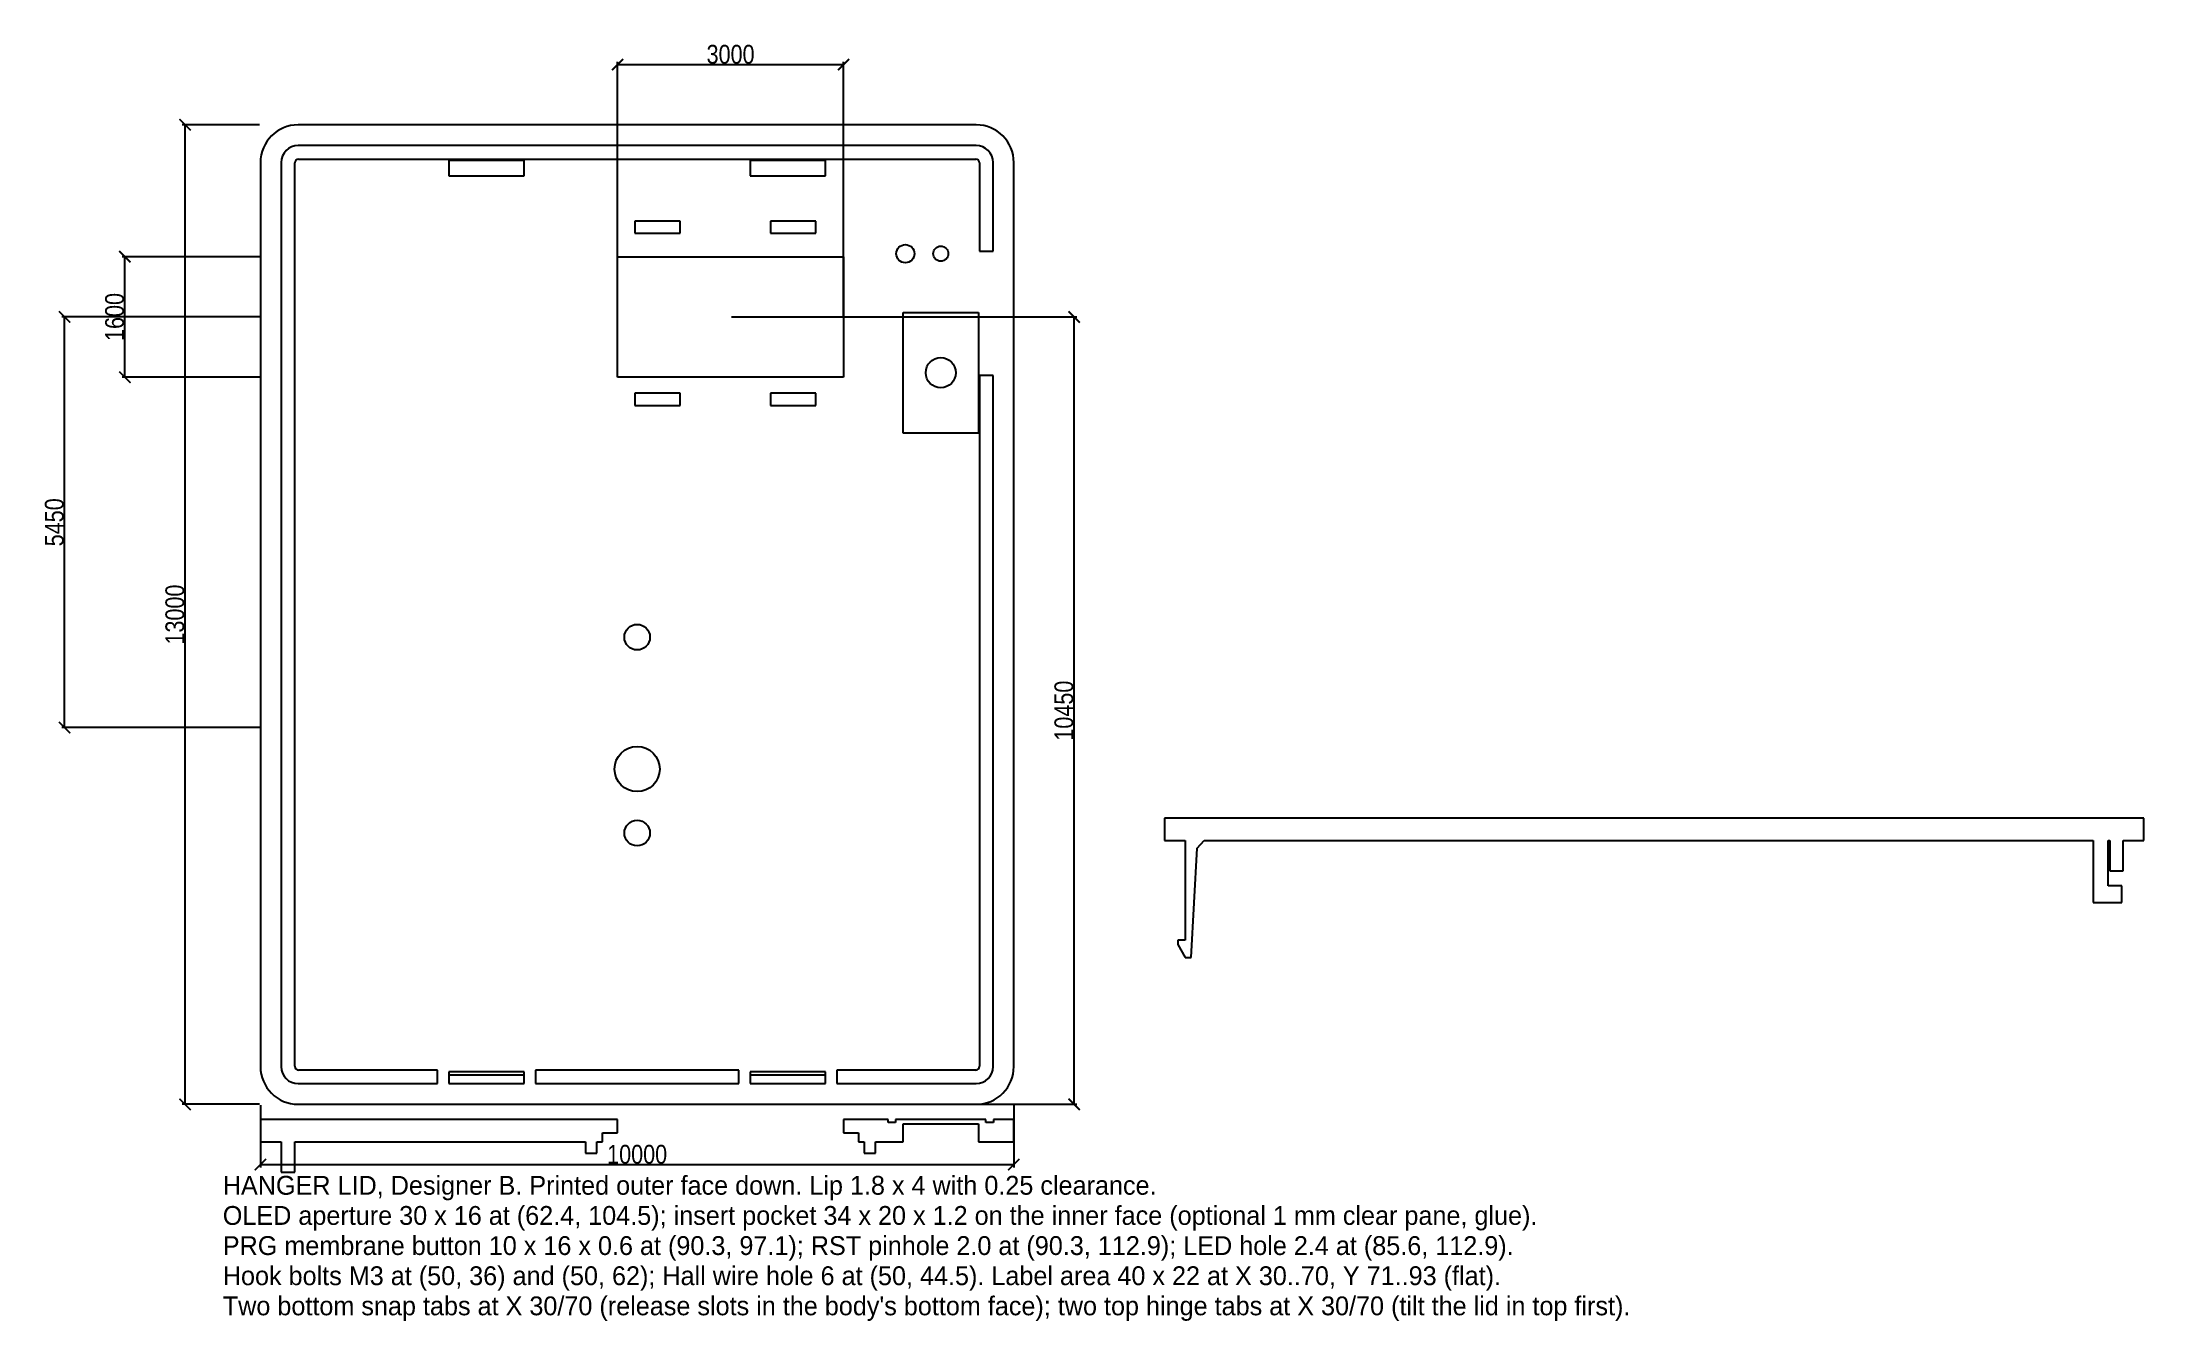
# Model space of a CAD drawing. Header units: millimetres. Extents: x -29 to 250, y -29 to 141.
import ezdxf

# ---------------------------------------------------------------- set-up
doc = ezdxf.new("R2010")
doc.units = ezdxf.units.MM
for name, color, linetype in [('DIM', 3, 'CONTINUOUS'), ('NOTES', 4, 'CONTINUOUS'), ('SEC_PLATE', 1, 'CONTINUOUS'), ('SEC_X30_TABS_YZ', 1, 'CONTINUOUS'), ('SEC_Y104_OLED_XZ', 6, 'CONTINUOUS'), ('SEC_Z25_TABS', 5, 'CONTINUOUS'), ('SEC_Z33_LIP_TABS', 2, 'CONTINUOUS')]:
    doc.layers.add(name, color=color, linetype=linetype)
doc.styles.add('OpenSansCondensed-Light', font='OpenSansCondensed-Light.ttf')
doc.dimstyles.new('EZDXF', dxfattribs={"dimtxt": 0.25, "dimasz": 0.175, "dimexe": 0.375, "dimexo": 0.125, "dimgap": 0.1, "dimtad": 1, "dimlfac": 100, "dimzin": 12, "dimdsep": 46, "dimtxsty": 'OpenSansCondensed-Light', "dimblk": 'ARCHTICK', "dimcen": 2.5, "dimazin": 3, "dimtfac": 0.5, "dimtmove": 2, "dimatfit": 3})

# ---------------------------------------------------------------- blocks, each defined once
blk = doc.blocks.new('_ARCHTICK')
at = {"color": 0, "linetype": 'BYBLOCK', "const_width": 0.15}
blk.add_lwpolyline([(-0.5, -0.5), (0.5, 0.5)], dxfattribs=at)

msp = doc.modelspace()

# ---------------------------------------------------------------- linework, layer by layer
at = {"layer": 'SEC_PLATE'}
for p, q in [((95, 130, 37), (5, 130, 37)), ((0, 125, 37), (0, 5, 37)), ((100, 5, 37), (100, 125, 37)), ((47.4, 96.5, 37), (47.4, 112.5, 37)), ((47.4, 112.5, 37), (77.4, 112.5, 37)), ((77.4, 112.5, 37), (77.4, 96.5, 37)), ((85.3, 89.1, 37), (85.3, 105.1, 37)), ((85.3, 105.1, 37), (95.3, 105.1, 37)), ((95.3, 105.1, 37), (95.3, 89.1, 37)), ((77.4, 96.5, 37), (47.4, 96.5, 37)), ((95.3, 89.1, 37), (85.3, 89.1, 37)), ((5, 0, 37), (95, 0, 37))]:
    msp.add_line(p, q, dxfattribs=at)
for centre, radius in [((85.6, 112.9, 37), 1.2), ((90.3, 112.9, 37), 1), ((90.3, 97.1, 37), 2), ((50, 62, 37), 1.7), ((50, 44.5, 37), 3), ((50, 36, 37), 1.7)]:
    msp.add_circle(centre, radius, dxfattribs=at)
for centre, start, end in [((5, 125, 37), 90, 180), ((95, 125, 37), 0, 90), ((5, 5, 37), -180, -90), ((95, 5, 37), 270, 360)]:
    msp.add_arc(centre, 5, start, end, dxfattribs=at)
at = {"layer": 'SEC_X30_TABS_YZ'}
for p, q in [((120, 38, 30), (120, 35, 30)), ((250, 38, 30), (120, 38, 30)), ((250, 35, 30), (250, 38, 30)), ((120, 35, 30), (122.75, 35, 30)), ((122.75, 35, 30), (122.75, 21.8, 30)), ((123.55, 19.5, 30), (124.35, 34, 30)), ((124.35, 34, 30), (125.25909, 35, 30)), ((125.25909, 35, 30), (243.25, 35, 30)), ((243.25, 35, 30), (243.25, 26.8, 30)), ((245.25, 29, 30), (245.25, 35, 30)), ((245.25, 35, 30), (245.45, 35, 30)), ((245.45, 35, 30), (245.45, 31, 30)), ((247.25, 31, 30), (247.25, 35, 30)), ((247.25, 35, 30), (250, 35, 30)), ((245.45, 31, 30), (247.25, 31, 30)), ((247.05, 29, 30), (245.25, 29, 30)), ((247.05, 26.8, 30), (247.05, 29, 30)), ((243.25, 26.8, 30), (247.05, 26.8, 30)), ((122.75, 21.8, 30), (121.75, 21.8, 30)), ((121.75, 21.8, 30), (121.75, 21.23, 30)), ((121.75, 21.23, 30), (122.75, 19.5, 30)), ((122.75, 19.5, 30), (123.55, 19.5, 30))]:
    msp.add_line(p, q, dxfattribs=at)
at = {"layer": 'SEC_Y104_OLED_XZ'}
for p, q in [((47.4, -2, -104.5), (0, -2, -104.5)), ((0, -2, -104.5), (0, -5, -104.5)), ((47.4, -3.8, -104.5), (47.4, -2, -104.5)), ((83.3, -2, -104.5), (77.4, -2, -104.5)), ((77.4, -2, -104.5), (77.4, -3.8, -104.5)), ((83.3, -2.4, -104.5), (83.3, -2, -104.5)), ((84.3, -2.4, -104.5), (83.3, -2.4, -104.5)), ((96.3, -2, -104.5), (84.3, -2, -104.5)), ((84.3, -2, -104.5), (84.3, -2.4, -104.5)), ((85.3, -5, -104.5), (85.3, -2.6, -104.5)), ((85.3, -2.6, -104.5), (95.3, -2.6, -104.5)), ((95.3, -2.6, -104.5), (95.3, -5, -104.5)), ((96.3, -2.4, -104.5), (96.3, -2, -104.5)), ((97.3, -2.4, -104.5), (96.3, -2.4, -104.5)), ((100, -2, -104.5), (97.3, -2, -104.5)), ((97.3, -2, -104.5), (97.3, -2.4, -104.5)), ((100, -5, -104.5), (100, -2, -104.5)), ((0, -5, -104.5), (2.75, -5, -104.5)), ((2.75, -5, -104.5), (2.75, -9, -104.5)), ((4.55, -9, -104.5), (4.55, -5, -104.5)), ((4.55, -5, -104.5), (43.15, -5, -104.5)), ((43.15, -5, -104.5), (43.15, -6.5, -104.5)), ((44.65, -6.5, -104.5), (44.65, -5, -104.5)), ((44.65, -5, -104.5), (45.4, -5, -104.5)), ((45.4, -5, -104.5), (45.4, -3.8, -104.5)), ((45.4, -3.8, -104.5), (47.4, -3.8, -104.5)), ((77.4, -3.8, -104.5), (79.4, -3.8, -104.5)), ((79.4, -3.8, -104.5), (79.4, -5, -104.5)), ((79.4, -5, -104.5), (80.15, -5, -104.5)), ((80.15, -5, -104.5), (80.15, -6.5, -104.5)), ((81.65, -6.5, -104.5), (81.65, -5, -104.5)), ((81.65, -5, -104.5), (85.3, -5, -104.5)), ((95.3, -5, -104.5), (100, -5, -104.5)), ((43.15, -6.5, -104.5), (44.65, -6.5, -104.5)), ((80.15, -6.5, -104.5), (81.65, -6.5, -104.5)), ((2.75, -9, -104.5), (4.55, -9, -104.5))]:
    msp.add_line(p, q, dxfattribs=at)
at = {"layer": 'SEC_Z25_TABS'}
for p, q in [((35, 3.85345, 25), (25, 3.85345, 25)), ((25, 3.85345, 25), (25, 2.75, 25)), ((35, 2.75, 25), (35, 3.85345, 25)), ((75, 3.85345, 25), (65, 3.85345, 25)), ((65, 3.85345, 25), (65, 2.75, 25)), ((75, 2.75, 25), (75, 3.85345, 25)), ((25, 2.75, 25), (35, 2.75, 25)), ((65, 2.75, 25), (75, 2.75, 25))]:
    msp.add_line(p, q, dxfattribs=at)
at = {"layer": 'SEC_Z33_LIP_TABS'}
for p, q in [((95, 127.25, 33), (5, 127.25, 33)), ((2.75, 125, 33), (2.75, 5, 33)), ((4.55, 5.05, 33), (4.55, 124.95, 33)), ((5.05, 125.45, 33), (94.95, 125.45, 33)), ((25, 125.25, 33), (25, 123.25, 33)), ((35, 125.25, 33), (25, 125.25, 33)), ((25, 123.25, 33), (35, 123.25, 33)), ((35, 123.25, 33), (35, 125.25, 33)), ((65, 125.25, 33), (65, 123.25, 33)), ((75, 125.25, 33), (65, 125.25, 33)), ((65, 123.25, 33), (75, 123.25, 33)), ((75, 123.25, 33), (75, 125.25, 33)), ((95.45, 124.95, 33), (95.45, 113.25, 33)), ((97.25, 113.25, 33), (97.25, 125, 33)), ((49.7, 117.23, 33), (49.7, 115.63, 33)), ((55.7, 117.23, 33), (49.7, 117.23, 33)), ((55.7, 115.63, 33), (55.7, 117.23, 33)), ((67.7, 117.23, 33), (67.7, 115.63, 33)), ((73.7, 117.23, 33), (67.7, 117.23, 33)), ((73.7, 115.63, 33), (73.7, 117.23, 33)), ((49.7, 115.63, 33), (55.7, 115.63, 33)), ((67.7, 115.63, 33), (73.7, 115.63, 33)), ((95.45, 113.25, 33), (97.25, 113.25, 33)), ((97.25, 96.75, 33), (95.45, 96.75, 33)), ((95.45, 96.75, 33), (95.45, 5.05, 33)), ((97.25, 5, 33), (97.25, 96.75, 33)), ((55.7, 94.37, 33), (49.7, 94.37, 33)), ((49.7, 94.37, 33), (49.7, 92.77, 33)), ((49.7, 92.77, 33), (55.7, 92.77, 33)), ((55.7, 92.77, 33), (55.7, 94.37, 33)), ((73.7, 94.37, 33), (67.7, 94.37, 33)), ((67.7, 94.37, 33), (67.7, 92.77, 33)), ((67.7, 92.77, 33), (73.7, 92.77, 33)), ((73.7, 92.77, 33), (73.7, 94.37, 33)), ((23.5, 4.55, 33), (5.05, 4.55, 33)), ((23.5, 2.75, 33), (23.5, 4.55, 33)), ((35, 4.29483, 33), (25, 4.29483, 33)), ((25, 4.29483, 33), (25, 2.75, 33)), ((35, 2.75, 33), (35, 4.29483, 33)), ((63.5, 4.55, 33), (36.5, 4.55, 33)), ((36.5, 4.55, 33), (36.5, 2.75, 33)), ((63.5, 2.75, 33), (63.5, 4.55, 33)), ((75, 4.29483, 33), (65, 4.29483, 33)), ((65, 4.29483, 33), (65, 2.75, 33)), ((75, 2.75, 33), (75, 4.29483, 33)), ((94.95, 4.55, 33), (76.5, 4.55, 33)), ((76.5, 4.55, 33), (76.5, 2.75, 33)), ((5, 2.75, 33), (23.5, 2.75, 33)), ((25, 2.75, 33), (35, 2.75, 33)), ((36.5, 2.75, 33), (63.5, 2.75, 33)), ((65, 2.75, 33), (75, 2.75, 33)), ((76.5, 2.75, 33), (95, 2.75, 33))]:
    msp.add_line(p, q, dxfattribs=at)
msp.add_circle((90.3, 97.1, 33), 2, dxfattribs=at)
for centre, radius, start, end in [((5, 125, 33), 2.25, 90, 180), ((95, 125, 33), 2.25, 0, 90), ((5.05, 124.95, 33), 0.5, 90, 180), ((94.95, 124.95, 33), 0.5, 0, 90), ((5, 5, 33), 2.25, -180, -90), ((5.05, 5.05, 33), 0.5, -180, -90), ((94.95, 5.05, 33), 0.5, 270, 360), ((95, 5, 33), 2.25, 270, 360)]:
    msp.add_arc(centre, radius, start, end, dxfattribs=at)

# ---------------------------------------------------------------- texts
at = {"layer": 'NOTES'}
for s, p in [('HANGER LID, Designer B. Printed outer face down. Lip 1.8 x 4 with 0.25 clearance.', (-5, -12)), ('OLED aperture 30 x 16 at (62.4, 104.5); insert pocket 34 x 20 x 1.2 on the inner face (optional 1 mm clear pane, glue).', (-5, -16)), ('PRG membrane button 10 x 16 x 0.6 at (90.3, 97.1); RST pinhole 2.0 at (90.3, 112.9); LED hole 2.4 at (85.6, 112.9).', (-5, -20)), ('Hook bolts M3 at (50, 36) and (50, 62); Hall wire hole 6 at (50, 44.5). Label area 40 x 22 at X 30..70, Y 71..93 (flat).', (-5, -24)), ("Two bottom snap tabs at X 30/70 (release slots in the body's bottom face); two top hinge tabs at X 30/70 (tilt the lid in top first).", (-5, -28))]:
    msp.add_text(s, height=2.5, dxfattribs=at).set_placement(p)

# ---------------------------------------------------------------- dimensions: what is measured, and where the dimension line sits
at = {"layer": 'DIM'}
for base, p1, p2 in [((47.4, 138), (47.4, 104.5), (77.4, 104.5)), ((0, -8), (0, 0), (100, 0))]:
    msp.add_linear_dim(base=base, p1=p1, p2=p2, dimstyle='EZDXF', override={"dimtxt": 2.5, "dimasz": 1.5}, dxfattribs=at).render()
for base, p1, p2 in [((-10, 0), (0, 0), (0, 130)), ((-18, 96.5), (0, 96.5), (0, 112.5)), ((-26, 50), (0, 50), (0, 104.5)), ((108, 0), (62.4, 0), (62.4, 104.5))]:
    msp.add_linear_dim(base=base, p1=p1, p2=p2, angle=90, dimstyle='EZDXF', override={"dimtxt": 2.5, "dimasz": 1.5}, dxfattribs=at).render()

doc.saveas('drawing.dxf')
